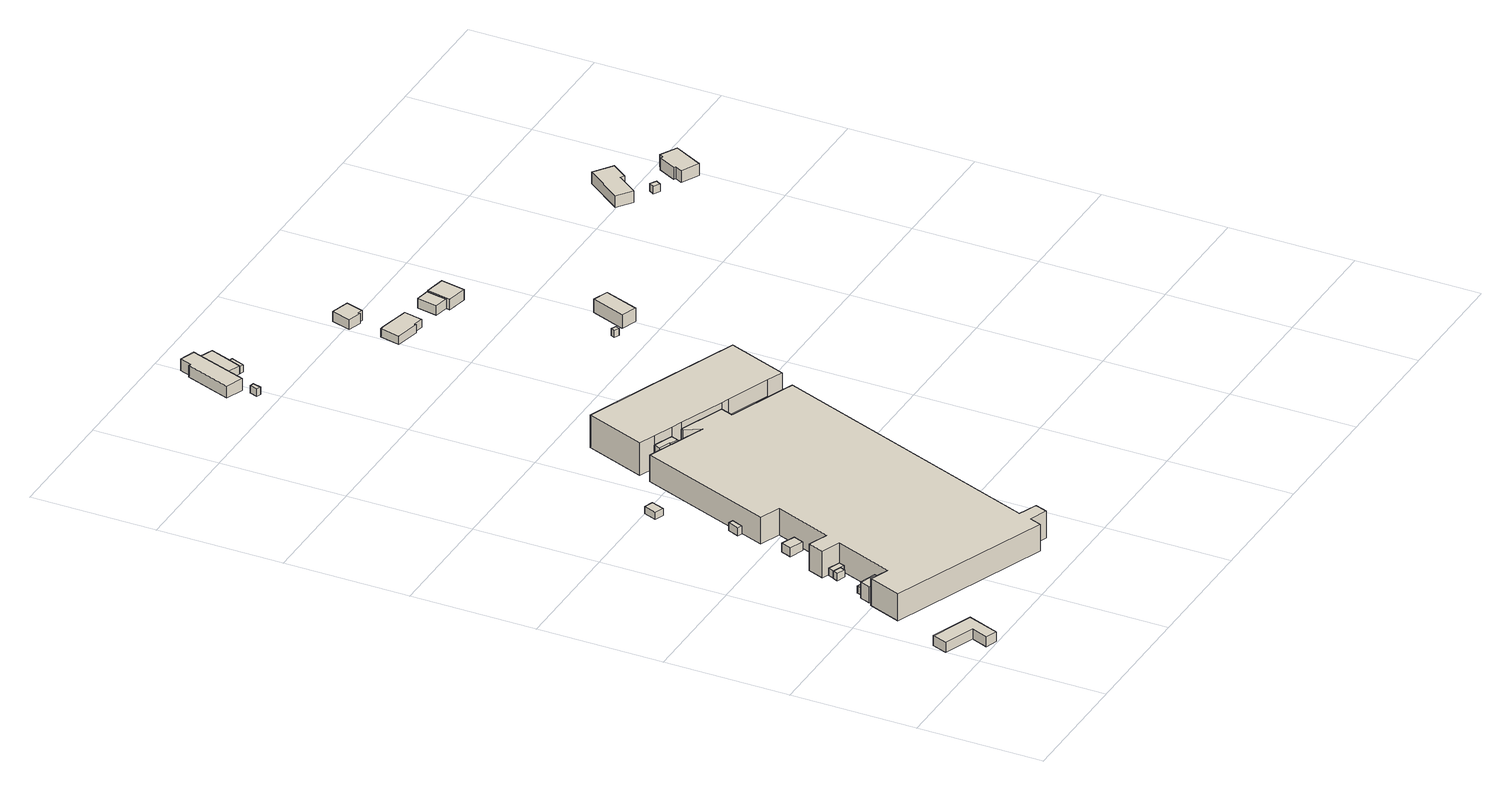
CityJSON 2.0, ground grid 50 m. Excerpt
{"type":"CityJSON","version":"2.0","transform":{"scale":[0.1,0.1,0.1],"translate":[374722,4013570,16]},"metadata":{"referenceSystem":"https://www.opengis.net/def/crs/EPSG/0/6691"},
"CityObjects":{
"building1":{"type":"Building","attributes":{"枝番":1,"利根川水系渡良瀬川洪水浸水想定区域（計画規模）.規模":"L1","利根川水系渡良瀬川洪水浸水想定区域（計画規模）.浸水ランク":"2","利根川水系渡良瀬川洪水浸水想定区域（計画規模）.浸水深":0.77,"利根川水系渡良瀬川洪水浸水想定区域（計画規模）.継続時間":7.1,"利根川水系渡良瀬川洪水浸水想定区域（想定最大規模）.規模":"L2","利根川水系渡良瀬川洪水浸水想定区域（想定最大規模）.浸水ランク":"2","利根川水系渡良瀬川洪水浸水想定区域（想定最大規模）.浸水深":1.91,"利根川水系渡良瀬川洪水浸水想定区域（想定最大規模）.継続時間":175.1,"利根川水系矢場川洪水浸水想定区域（想定最大規模）.規模":"L2","利根川水系多々良川洪水浸水想定区域（想定最大規模）.規模":"L2","利根川水系利根川洪水浸水想定区域（計画規模）.規模":"L1","利根川水系利根川洪水浸水想定区域（計画規模）.浸水ランク":"2","利根川水系利根川洪水浸水想定区域（計画規模）.浸水深":2.9,"利根川水系利根川洪水浸水想定区域（想定最大規模）.規模":"L2","利根川水系利根川洪水浸水想定区域（想定最大規模）.浸水ランク":"4","利根川水系利根川洪水浸水想定区域（想定最大規模）.浸水深":5.13,"measuredHeight":5.1,"BuildingDetails.prefecture":"10","BuildingDetails.city":"10207"},"geometry":[{"type":"Solid","lod":"1","boundaries":[[[[0,1,2,3,4,5]],[[4,6,7,5]],[[3,8,6,4]],[[2,9,8,3]],[[1,10,9,2]],[[0,11,10,1]],[[5,7,11,0]],[[6,8,9,10,11,7]]]]}]},
"building2":{"type":"Building","attributes":{"枝番":1,"利根川水系渡良瀬川洪水浸水想定区域（計画規模）.規模":"L1","利根川水系渡良瀬川洪水浸水想定区域（計画規模）.浸水ランク":"2","利根川水系渡良瀬川洪水浸水想定区域（計画規模）.浸水深":0.78,"利根川水系渡良瀬川洪水浸水想定区域（計画規模）.継続時間":7.7,"利根川水系渡良瀬川洪水浸水想定区域（想定最大規模）.規模":"L2","利根川水系渡良瀬川洪水浸水想定区域（想定最大規模）.浸水ランク":"2","利根川水系渡良瀬川洪水浸水想定区域（想定最大規模）.浸水深":1.52,"利根川水系渡良瀬川洪水浸水想定区域（想定最大規模）.継続時間":127.5,"利根川水系利根川洪水浸水想定区域（計画規模）.規模":"L1","利根川水系利根川洪水浸水想定区域（計画規模）.浸水ランク":"2","利根川水系利根川洪水浸水想定区域（計画規模）.浸水深":2.5,"利根川水系利根川洪水浸水想定区域（想定最大規模）.規模":"L2","利根川水系利根川洪水浸水想定区域（想定最大規模）.浸水ランク":"3","利根川水系利根川洪水浸水想定区域（想定最大規模）.浸水深":4.73,"measuredHeight":9.7,"BuildingDetails.prefecture":"10","BuildingDetails.city":"10207"},"geometry":[{"type":"Solid","lod":"1","boundaries":[[[[12,13,14,15]],[[14,16,17,15]],[[13,18,16,14]],[[12,19,18,13]],[[15,17,19,12]],[[16,18,19,17]]]]}]},
"building3":{"type":"Building","attributes":{"枝番":1,"利根川水系渡良瀬川洪水浸水想定区域（計画規模）.規模":"L1","利根川水系渡良瀬川洪水浸水想定区域（計画規模）.浸水ランク":"2","利根川水系渡良瀬川洪水浸水想定区域（計画規模）.浸水深":1.05,"利根川水系渡良瀬川洪水浸水想定区域（計画規模）.継続時間":7.7,"利根川水系渡良瀬川洪水浸水想定区域（想定最大規模）.規模":"L2","利根川水系渡良瀬川洪水浸水想定区域（想定最大規模）.浸水ランク":"2","利根川水系渡良瀬川洪水浸水想定区域（想定最大規模）.浸水深":1.62,"利根川水系渡良瀬川洪水浸水想定区域（想定最大規模）.継続時間":127.5,"利根川水系利根川洪水浸水想定区域（計画規模）.規模":"L1","利根川水系利根川洪水浸水想定区域（計画規模）.浸水ランク":"2","利根川水系利根川洪水浸水想定区域（計画規模）.浸水深":2.6,"利根川水系利根川洪水浸水想定区域（想定最大規模）.規模":"L2","利根川水系利根川洪水浸水想定区域（想定最大規模）.浸水ランク":"3","利根川水系利根川洪水浸水想定区域（想定最大規模）.浸水深":4.83,"measuredHeight":6.8,"BuildingDetails.prefecture":"10","BuildingDetails.city":"10207"},"geometry":[{"type":"Solid","lod":"1","boundaries":[[[[20,21,22,23]],[[22,24,25,23]],[[21,26,24,22]],[[20,27,26,21]],[[23,25,27,20]],[[24,26,27,25]]]]}]},
"building4":{"type":"Building","attributes":{"枝番":1,"利根川水系渡良瀬川洪水浸水想定区域（計画規模）.規模":"L1","利根川水系渡良瀬川洪水浸水想定区域（計画規模）.浸水ランク":"2","利根川水系渡良瀬川洪水浸水想定区域（計画規模）.浸水深":1.05,"利根川水系渡良瀬川洪水浸水想定区域（計画規模）.継続時間":7.7,"利根川水系渡良瀬川洪水浸水想定区域（想定最大規模）.規模":"L2","利根川水系渡良瀬川洪水浸水想定区域（想定最大規模）.浸水ランク":"2","利根川水系渡良瀬川洪水浸水想定区域（想定最大規模）.浸水深":1.52,"利根川水系渡良瀬川洪水浸水想定区域（想定最大規模）.継続時間":127.5,"利根川水系利根川洪水浸水想定区域（計画規模）.規模":"L1","利根川水系利根川洪水浸水想定区域（計画規模）.浸水ランク":"2","利根川水系利根川洪水浸水想定区域（計画規模）.浸水深":2.5,"利根川水系利根川洪水浸水想定区域（想定最大規模）.規模":"L2","利根川水系利根川洪水浸水想定区域（想定最大規模）.浸水ランク":"3","利根川水系利根川洪水浸水想定区域（想定最大規模）.浸水深":4.73,"BuildingDetails.prefecture":"10","BuildingDetails.city":"10207"},"geometry":[{"type":"Solid","lod":"1","boundaries":[[[[28,29,30,31]],[[30,32,33,31]],[[29,34,32,30]],[[28,35,34,29]],[[31,33,35,28]],[[32,34,35,33]]]]}]},
"building5":{"type":"Building","attributes":{"枝番":1,"利根川水系渡良瀬川洪水浸水想定区域（計画規模）.規模":"L1","利根川水系渡良瀬川洪水浸水想定区域（計画規模）.浸水ランク":"2","利根川水系渡良瀬川洪水浸水想定区域（計画規模）.浸水深":1.05,"利根川水系渡良瀬川洪水浸水想定区域（計画規模）.継続時間":7.7,"利根川水系渡良瀬川洪水浸水想定区域（想定最大規模）.規模":"L2","利根川水系渡良瀬川洪水浸水想定区域（想定最大規模）.浸水ランク":"2","利根川水系渡良瀬川洪水浸水想定区域（想定最大規模）.浸水深":1.52,"利根川水系渡良瀬川洪水浸水想定区域（想定最大規模）.継続時間":127.5,"利根川水系利根川洪水浸水想定区域（計画規模）.規模":"L1","利根川水系利根川洪水浸水想定区域（計画規模）.浸水ランク":"2","利根川水系利根川洪水浸水想定区域（計画規模）.浸水深":2.5,"利根川水系利根川洪水浸水想定区域（想定最大規模）.規模":"L2","利根川水系利根川洪水浸水想定区域（想定最大規模）.浸水ランク":"3","利根川水系利根川洪水浸水想定区域（想定最大規模）.浸水深":4.73,"measuredHeight":9.7,"BuildingDetails.prefecture":"10","BuildingDetails.city":"10207"},"geometry":[{"type":"Solid","lod":"1","boundaries":[[[[36,37,38,39]],[[38,40,41,39]],[[37,42,40,38]],[[36,43,42,37]],[[39,41,43,36]],[[40,42,43,41]]]]}]},
"building6":{"type":"Building","attributes":{"枝番":1,"利根川水系渡良瀬川洪水浸水想定区域（計画規模）.規模":"L1","利根川水系渡良瀬川洪水浸水想定区域（計画規模）.浸水ランク":"2","利根川水系渡良瀬川洪水浸水想定区域（計画規模）.浸水深":1.6,"利根川水系渡良瀬川洪水浸水想定区域（計画規模）.継続時間":10.6,"利根川水系渡良瀬川洪水浸水想定区域（想定最大規模）.規模":"L2","利根川水系渡良瀬川洪水浸水想定区域（想定最大規模）.浸水ランク":"2","利根川水系渡良瀬川洪水浸水想定区域（想定最大規模）.浸水深":1.65,"利根川水系渡良瀬川洪水浸水想定区域（想定最大規模）.継続時間":134.7,"利根川水系利根川洪水浸水想定区域（計画規模）.規模":"L1","利根川水系利根川洪水浸水想定区域（計画規模）.浸水ランク":"2","利根川水系利根川洪水浸水想定区域（計画規模）.浸水深":2.6,"利根川水系利根川洪水浸水想定区域（想定最大規模）.規模":"L2","利根川水系利根川洪水浸水想定区域（想定最大規模）.浸水ランク":"3","利根川水系利根川洪水浸水想定区域（想定最大規模）.浸水深":4.83,"measuredHeight":5.4,"BuildingDetails.prefecture":"10","BuildingDetails.city":"10207"},"geometry":[{"type":"Solid","lod":"1","boundaries":[[[[44,45,46,47]],[[46,48,49,47]],[[45,50,48,46]],[[44,51,50,45]],[[47,49,51,44]],[[48,50,51,49]]]]}]},
"building7":{"type":"Building","attributes":{"枝番":1,"利根川水系渡良瀬川洪水浸水想定区域（計画規模）.規模":"L1","利根川水系渡良瀬川洪水浸水想定区域（計画規模）.浸水ランク":"2","利根川水系渡良瀬川洪水浸水想定区域（計画規模）.浸水深":1.8,"利根川水系渡良瀬川洪水浸水想定区域（計画規模）.継続時間":11.8,"利根川水系渡良瀬川洪水浸水想定区域（想定最大規模）.規模":"L2","利根川水系渡良瀬川洪水浸水想定区域（想定最大規模）.浸水ランク":"2","利根川水系渡良瀬川洪水浸水想定区域（想定最大規模）.浸水深":1.8,"利根川水系渡良瀬川洪水浸水想定区域（想定最大規模）.継続時間":143.7,"利根川水系利根川洪水浸水想定区域（計画規模）.規模":"L1","利根川水系利根川洪水浸水想定区域（計画規模）.浸水ランク":"2","利根川水系利根川洪水浸水想定区域（計画規模）.浸水深":2.7,"利根川水系利根川洪水浸水想定区域（想定最大規模）.規模":"L2","利根川水系利根川洪水浸水想定区域（想定最大規模）.浸水ランク":"3","利根川水系利根川洪水浸水想定区域（想定最大規模）.浸水深":4.93,"measuredHeight":10.8,"BuildingDetails.prefecture":"10","BuildingDetails.city":"10207"},"geometry":[{"type":"Solid","lod":"1","boundaries":[[[[52,53,54,55]],[[54,56,57,55]],[[53,58,56,54]],[[52,59,58,53]],[[55,57,59,52]],[[56,58,59,57]]]]}]},
"building8":{"type":"Building","attributes":{"枝番":1,"利根川水系渡良瀬川洪水浸水想定区域（計画規模）.規模":"L1","利根川水系渡良瀬川洪水浸水想定区域（計画規模）.浸水ランク":"2","利根川水系渡良瀬川洪水浸水想定区域（計画規模）.浸水深":2.02,"利根川水系渡良瀬川洪水浸水想定区域（計画規模）.継続時間":12.6,"利根川水系渡良瀬川洪水浸水想定区域（想定最大規模）.規模":"L2","利根川水系渡良瀬川洪水浸水想定区域（想定最大規模）.浸水ランク":"2","利根川水系渡良瀬川洪水浸水想定区域（想定最大規模）.浸水深":2.02,"利根川水系渡良瀬川洪水浸水想定区域（想定最大規模）.継続時間":143.2,"利根川水系利根川洪水浸水想定区域（計画規模）.規模":"L1","利根川水系利根川洪水浸水想定区域（計画規模）.浸水ランク":"2","利根川水系利根川洪水浸水想定区域（計画規模）.浸水深":2.7,"利根川水系利根川洪水浸水想定区域（想定最大規模）.規模":"L2","利根川水系利根川洪水浸水想定区域（想定最大規模）.浸水ランク":"3","利根川水系利根川洪水浸水想定区域（想定最大規模）.浸水深":4.93,"usage":"441","BuildingDetails.prefecture":"10","BuildingDetails.city":"10207","BuildingDetails.surveyYear":2016},"geometry":[{"type":"Solid","lod":"1","boundaries":[[[[60,61,62,63]],[[62,64,65,63]],[[61,66,64,62]],[[60,67,66,61]],[[63,65,67,60]],[[64,66,67,65]]]]}]},
"building9":{"type":"Building","attributes":{"枝番":1,"利根川水系渡良瀬川洪水浸水想定区域（計画規模）.規模":"L1","利根川水系渡良瀬川洪水浸水想定区域（計画規模）.浸水ランク":"2","利根川水系渡良瀬川洪水浸水想定区域（計画規模）.浸水深":2.12,"利根川水系渡良瀬川洪水浸水想定区域（計画規模）.継続時間":12,"利根川水系渡良瀬川洪水浸水想定区域（想定最大規模）.規模":"L2","利根川水系渡良瀬川洪水浸水想定区域（想定最大規模）.浸水ランク":"2","利根川水系渡良瀬川洪水浸水想定区域（想定最大規模）.浸水深":2.1,"利根川水系渡良瀬川洪水浸水想定区域（想定最大規模）.継続時間":144,"利根川水系利根川洪水浸水想定区域（計画規模）.規模":"L1","利根川水系利根川洪水浸水想定区域（計画規模）.浸水ランク":"2","利根川水系利根川洪水浸水想定区域（計画規模）.浸水深":2.9,"利根川水系利根川洪水浸水想定区域（想定最大規模）.規模":"L2","利根川水系利根川洪水浸水想定区域（想定最大規模）.浸水ランク":"4","利根川水系利根川洪水浸水想定区域（想定最大規模）.浸水深":5.13,"usage":"441","measuredHeight":13,"BuildingDetails.prefecture":"10","BuildingDetails.city":"10207","BuildingDetails.surveyYear":2016},"geometry":[{"type":"Solid","lod":"1","boundaries":[[[[68,69,70,71,72,73,74,75,76,77,78,79,80,81,82,83,84,85,86,87,88,89,90,91,92]],[[91,93,94,92]],[[90,95,93,91]],[[89,96,95,90]],[[88,97,96,89]],[[87,98,97,88]],[[86,99,98,87]],[[85,100,99,86]],[[84,101,100,85]],[[83,102,101,84]],[[82,103,102,83]],[[81,104,103,82]],[[80,105,104,81]],[[79,106,105,80]],[[78,107,106,79]],[[77,108,107,78]],[[76,109,108,77]],[[75,110,109,76]],[[74,111,110,75]],[[73,112,111,74]],[[72,113,112,73]],[[71,114,113,72]],[[70,115,114,71]],[[69,116,115,70]],[[68,117,116,69]],[[92,94,117,68]],[[93,95,96,97,98,99,100,101,102,103,104,105,106,107,108,109,110,111,112,113,114,115,116,117,94]]]]}]},
"building10":{"type":"Building","attributes":{"枝番":1,"利根川水系渡良瀬川洪水浸水想定区域（計画規模）.規模":"L1","利根川水系渡良瀬川洪水浸水想定区域（計画規模）.浸水ランク":"2","利根川水系渡良瀬川洪水浸水想定区域（計画規模）.浸水深":2.16,"利根川水系渡良瀬川洪水浸水想定区域（計画規模）.継続時間":12.9,"利根川水系渡良瀬川洪水浸水想定区域（想定最大規模）.規模":"L2","利根川水系渡良瀬川洪水浸水想定区域（想定最大規模）.浸水ランク":"2","利根川水系渡良瀬川洪水浸水想定区域（想定最大規模）.浸水深":2.15,"利根川水系渡良瀬川洪水浸水想定区域（想定最大規模）.継続時間":144.1,"利根川水系利根川洪水浸水想定区域（計画規模）.規模":"L1","利根川水系利根川洪水浸水想定区域（計画規模）.浸水ランク":"2","利根川水系利根川洪水浸水想定区域（計画規模）.浸水深":2.7,"利根川水系利根川洪水浸水想定区域（想定最大規模）.規模":"L2","利根川水系利根川洪水浸水想定区域（想定最大規模）.浸水ランク":"3","利根川水系利根川洪水浸水想定区域（想定最大規模）.浸水深":4.93,"measuredHeight":16,"BuildingDetails.prefecture":"10","BuildingDetails.city":"10207"},"geometry":[{"type":"Solid","lod":"1","boundaries":[[[[118,119,120,121,122,123]],[[122,124,125,123]],[[121,126,124,122]],[[120,127,126,121]],[[119,128,127,120]],[[118,129,128,119]],[[123,125,129,118]],[[124,126,127,128,129,125]]]]}]},
"building11":{"type":"Building","attributes":{"枝番":1,"利根川水系渡良瀬川洪水浸水想定区域（計画規模）.規模":"L1","利根川水系渡良瀬川洪水浸水想定区域（計画規模）.浸水ランク":"2","利根川水系渡良瀬川洪水浸水想定区域（計画規模）.浸水深":2.22,"利根川水系渡良瀬川洪水浸水想定区域（計画規模）.継続時間":13.5,"利根川水系渡良瀬川洪水浸水想定区域（想定最大規模）.規模":"L2","利根川水系渡良瀬川洪水浸水想定区域（想定最大規模）.浸水ランク":"2","利根川水系渡良瀬川洪水浸水想定区域（想定最大規模）.浸水深":2.21,"利根川水系渡良瀬川洪水浸水想定区域（想定最大規模）.継続時間":149.3,"利根川水系利根川洪水浸水想定区域（計画規模）.規模":"L1","利根川水系利根川洪水浸水想定区域（計画規模）.浸水ランク":"2","利根川水系利根川洪水浸水想定区域（計画規模）.浸水深":2.6,"利根川水系利根川洪水浸水想定区域（想定最大規模）.規模":"L2","利根川水系利根川洪水浸水想定区域（想定最大規模）.浸水ランク":"3","利根川水系利根川洪水浸水想定区域（想定最大規模）.浸水深":4.83,"measuredHeight":22.2,"BuildingDetails.prefecture":"10","BuildingDetails.city":"10207"},"geometry":[{"type":"Solid","lod":"1","boundaries":[[[[130,131,132,133]],[[132,134,135,133]],[[131,136,134,132]],[[130,137,136,131]],[[133,135,137,130]],[[134,136,137,135]]]]}]},
"building12":{"type":"Building","attributes":{"枝番":1,"利根川水系渡良瀬川洪水浸水想定区域（計画規模）.規模":"L1","利根川水系渡良瀬川洪水浸水想定区域（計画規模）.浸水ランク":"2","利根川水系渡良瀬川洪水浸水想定区域（計画規模）.浸水深":1.64,"利根川水系渡良瀬川洪水浸水想定区域（計画規模）.継続時間":8.7,"利根川水系渡良瀬川洪水浸水想定区域（想定最大規模）.規模":"L2","利根川水系渡良瀬川洪水浸水想定区域（想定最大規模）.浸水ランク":"2","利根川水系渡良瀬川洪水浸水想定区域（想定最大規模）.浸水深":1.63,"利根川水系渡良瀬川洪水浸水想定区域（想定最大規模）.継続時間":36.1,"利根川水系利根川洪水浸水想定区域（計画規模）.規模":"L1","利根川水系利根川洪水浸水想定区域（計画規模）.浸水ランク":"2","利根川水系利根川洪水浸水想定区域（計画規模）.浸水深":2.2,"利根川水系利根川洪水浸水想定区域（想定最大規模）.規模":"L2","利根川水系利根川洪水浸水想定区域（想定最大規模）.浸水ランク":"3","利根川水系利根川洪水浸水想定区域（想定最大規模）.浸水深":4.43,"BuildingDetails.prefecture":"10","BuildingDetails.city":"10207"},"geometry":[{"type":"Solid","lod":"1","boundaries":[[[[138,139,140,141]],[[140,142,143,141]],[[139,144,142,140]],[[138,145,144,139]],[[141,143,145,138]],[[142,144,145,143]]]]}]},
"building13":{"type":"Building","attributes":{"枝番":1,"利根川水系渡良瀬川洪水浸水想定区域（計画規模）.規模":"L1","利根川水系渡良瀬川洪水浸水想定区域（計画規模）.浸水ランク":"2","利根川水系渡良瀬川洪水浸水想定区域（計画規模）.浸水深":2.29,"利根川水系渡良瀬川洪水浸水想定区域（計画規模）.継続時間":7.6,"利根川水系渡良瀬川洪水浸水想定区域（想定最大規模）.規模":"L2","利根川水系渡良瀬川洪水浸水想定区域（想定最大規模）.浸水ランク":"2","利根川水系渡良瀬川洪水浸水想定区域（想定最大規模）.浸水深":2.29,"利根川水系渡良瀬川洪水浸水想定区域（想定最大規模）.継続時間":136.2,"利根川水系利根川洪水浸水想定区域（計画規模）.規模":"L1","利根川水系利根川洪水浸水想定区域（計画規模）.浸水ランク":"2","利根川水系利根川洪水浸水想定区域（計画規模）.浸水深":2.8,"利根川水系利根川洪水浸水想定区域（想定最大規模）.規模":"L2","利根川水系利根川洪水浸水想定区域（想定最大規模）.浸水ランク":"4","利根川水系利根川洪水浸水想定区域（想定最大規模）.浸水深":5.03,"usage":"441","measuredHeight":21.5,"BuildingDetails.prefecture":"10","BuildingDetails.city":"10207","BuildingDetails.surveyYear":2016},"geometry":[{"type":"Solid","lod":"1","boundaries":[[[[146,147,148,149,150,151,152,153,154,155,156,157,158]],[[157,159,160,158]],[[156,161,159,157]],[[155,162,161,156]],[[154,163,162,155]],[[153,164,163,154]],[[152,165,164,153]],[[151,166,165,152]],[[150,167,166,151]],[[149,168,167,150]],[[148,169,168,149]],[[147,170,169,148]],[[146,171,170,147]],[[158,160,171,146]],[[159,161,162,163,164,165,166,167,168,169,170,171,160]]]]}]},
"building14":{"type":"Building","attributes":{"枝番":1,"利根川水系渡良瀬川洪水浸水想定区域（計画規模）.規模":"L1","利根川水系渡良瀬川洪水浸水想定区域（計画規模）.浸水ランク":"2","利根川水系渡良瀬川洪水浸水想定区域（計画規模）.浸水深":1.84,"利根川水系渡良瀬川洪水浸水想定区域（計画規模）.継続時間":6,"利根川水系渡良瀬川洪水浸水想定区域（想定最大規模）.規模":"L2","利根川水系渡良瀬川洪水浸水想定区域（想定最大規模）.浸水ランク":"2","利根川水系渡良瀬川洪水浸水想定区域（想定最大規模）.浸水深":1.83,"利根川水系渡良瀬川洪水浸水想定区域（想定最大規模）.継続時間":14,"利根川水系利根川洪水浸水想定区域（計画規模）.規模":"L1","利根川水系利根川洪水浸水想定区域（計画規模）.浸水ランク":"2","利根川水系利根川洪水浸水想定区域（計画規模）.浸水深":2.3,"利根川水系利根川洪水浸水想定区域（想定最大規模）.規模":"L2","利根川水系利根川洪水浸水想定区域（想定最大規模）.浸水ランク":"3","利根川水系利根川洪水浸水想定区域（想定最大規模）.浸水深":4.53,"measuredHeight":5.4,"BuildingDetails.prefecture":"10","BuildingDetails.city":"10207"},"geometry":[{"type":"Solid","lod":"1","boundaries":[[[[172,173,174,175,176,177]],[[176,178,179,177]],[[175,180,178,176]],[[174,181,180,175]],[[173,182,181,174]],[[172,183,182,173]],[[177,179,183,172]],[[178,180,181,182,183,179]]]]}]},
"building15":{"type":"Building","attributes":{"枝番":1,"利根川水系渡良瀬川洪水浸水想定区域（計画規模）.規模":"L1","利根川水系渡良瀬川洪水浸水想定区域（計画規模）.浸水ランク":"2","利根川水系渡良瀬川洪水浸水想定区域（計画規模）.浸水深":1.07,"利根川水系渡良瀬川洪水浸水想定区域（計画規模）.継続時間":7.6,"利根川水系渡良瀬川洪水浸水想定区域（想定最大規模）.規模":"L2","利根川水系渡良瀬川洪水浸水想定区域（想定最大規模）.浸水ランク":"2","利根川水系渡良瀬川洪水浸水想定区域（想定最大規模）.浸水深":1.77,"利根川水系渡良瀬川洪水浸水想定区域（想定最大規模）.継続時間":136.2,"利根川水系利根川洪水浸水想定区域（計画規模）.規模":"L1","利根川水系利根川洪水浸水想定区域（計画規模）.浸水ランク":"2","利根川水系利根川洪水浸水想定区域（計画規模）.浸水深":2.7,"利根川水系利根川洪水浸水想定区域（想定最大規模）.規模":"L2","利根川水系利根川洪水浸水想定区域（想定最大規模）.浸水ランク":"3","利根川水系利根川洪水浸水想定区域（想定最大規模）.浸水深":4.93,"measuredHeight":10.5,"BuildingDetails.prefecture":"10","BuildingDetails.city":"10207"},"geometry":[{"type":"Solid","lod":"1","boundaries":[[[[184,147,146,185]],[[146,186,187,185]],[[147,188,186,146]],[[184,189,188,147]],[[185,187,189,184]],[[186,188,189,187]]]]}]},
"building16":{"type":"Building","attributes":{"枝番":1,"利根川水系渡良瀬川洪水浸水想定区域（計画規模）.規模":"L1","利根川水系渡良瀬川洪水浸水想定区域（計画規模）.浸水ランク":"2","利根川水系渡良瀬川洪水浸水想定区域（計画規模）.浸水深":1.43,"利根川水系渡良瀬川洪水浸水想定区域（計画規模）.継続時間":6,"利根川水系渡良瀬川洪水浸水想定区域（想定最大規模）.規模":"L2","利根川水系渡良瀬川洪水浸水想定区域（想定最大規模）.浸水ランク":"2","利根川水系渡良瀬川洪水浸水想定区域（想定最大規模）.浸水深":1.43,"利根川水系渡良瀬川洪水浸水想定区域（想定最大規模）.継続時間":14,"利根川水系利根川洪水浸水想定区域（計画規模）.規模":"L1","利根川水系利根川洪水浸水想定区域（計画規模）.浸水ランク":"2","利根川水系利根川洪水浸水想定区域（計画規模）.浸水深":2,"利根川水系利根川洪水浸水想定区域（想定最大規模）.規模":"L2","利根川水系利根川洪水浸水想定区域（想定最大規模）.浸水ランク":"3","利根川水系利根川洪水浸水想定区域（想定最大規模）.浸水深":4.23,"measuredHeight":4.3,"BuildingDetails.prefecture":"10","BuildingDetails.city":"10207"},"geometry":[{"type":"Solid","lod":"1","boundaries":[[[[190,191,192,193,194]],[[193,195,196,194]],[[192,197,195,193]],[[191,198,197,192]],[[190,199,198,191]],[[194,196,199,190]],[[195,197,198,199,196]]]]}]},
"building17":{"type":"Building","attributes":{"枝番":1,"利根川水系渡良瀬川洪水浸水想定区域（計画規模）.規模":"L1","利根川水系渡良瀬川洪水浸水想定区域（計画規模）.浸水ランク":"2","利根川水系渡良瀬川洪水浸水想定区域（計画規模）.浸水深":1.24,"利根川水系渡良瀬川洪水浸水想定区域（計画規模）.継続時間":7.9,"利根川水系渡良瀬川洪水浸水想定区域（想定最大規模）.規模":"L2","利根川水系渡良瀬川洪水浸水想定区域（想定最大規模）.浸水ランク":"2","利根川水系渡良瀬川洪水浸水想定区域（想定最大規模）.浸水深":1.23,"利根川水系渡良瀬川洪水浸水想定区域（想定最大規模）.継続時間":29.4,"利根川水系利根川洪水浸水想定区域（計画規模）.規模":"L1","利根川水系利根川洪水浸水想定区域（計画規模）.浸水ランク":"2","利根川水系利根川洪水浸水想定区域（計画規模）.浸水深":1.9,"利根川水系利根川洪水浸水想定区域（想定最大規模）.規模":"L2","利根川水系利根川洪水浸水想定区域（想定最大規模）.浸水ランク":"3","利根川水系利根川洪水浸水想定区域（想定最大規模）.浸水深":4.13,"BuildingDetails.prefecture":"10","BuildingDetails.city":"10207"},"geometry":[{"type":"Solid","lod":"1","boundaries":[[[[200,201,202,203]],[[202,204,205,203]],[[201,206,204,202]],[[200,207,206,201]],[[203,205,207,200]],[[204,206,207,205]]]]}]},
"building18":{"type":"Building","attributes":{"枝番":1,"利根川水系渡良瀬川洪水浸水想定区域（計画規模）.規模":"L1","利根川水系渡良瀬川洪水浸水想定区域（計画規模）.浸水ランク":"2","利根川水系渡良瀬川洪水浸水想定区域（計画規模）.浸水深":1.66,"利根川水系渡良瀬川洪水浸水想定区域（計画規模）.継続時間":9.2,"利根川水系渡良瀬川洪水浸水想定区域（想定最大規模）.規模":"L2","利根川水系渡良瀬川洪水浸水想定区域（想定最大規模）.浸水ランク":"2","利根川水系渡良瀬川洪水浸水想定区域（想定最大規模）.浸水深":1.86,"利根川水系渡良瀬川洪水浸水想定区域（想定最大規模）.継続時間":107.5,"利根川水系利根川洪水浸水想定区域（計画規模）.規模":"L1","利根川水系利根川洪水浸水想定区域（計画規模）.浸水ランク":"2","利根川水系利根川洪水浸水想定区域（計画規模）.浸水深":2.8,"利根川水系利根川洪水浸水想定区域（想定最大規模）.規模":"L2","利根川水系利根川洪水浸水想定区域（想定最大規模）.浸水ランク":"4","利根川水系利根川洪水浸水想定区域（想定最大規模）.浸水深":5.03,"measuredHeight":14.3,"BuildingDetails.prefecture":"10","BuildingDetails.city":"10207"},"geometry":[{"type":"Solid","lod":"1","boundaries":[[[[156,208,209,210,211,157]],[[211,212,213,157]],[[210,214,212,211]],[[209,215,214,210]],[[208,216,215,209]],[[156,217,216,208]],[[157,213,217,156]],[[212,214,215,216,217,213]]]]}]},
"building19":{"type":"Building","attributes":{"枝番":1,"利根川水系渡良瀬川洪水浸水想定区域（計画規模）.規模":"L1","利根川水系渡良瀬川洪水浸水想定区域（計画規模）.浸水ランク":"2","利根川水系渡良瀬川洪水浸水想定区域（計画規模）.浸水深":1.18,"利根川水系渡良瀬川洪水浸水想定区域（計画規模）.継続時間":7,"利根川水系渡良瀬川洪水浸水想定区域（想定最大規模）.規模":"L2","利根川水系渡良瀬川洪水浸水想定区域（想定最大規模）.浸水ランク":"2","利根川水系渡良瀬川洪水浸水想定区域（想定最大規模）.浸水深":1.17,"利根川水系渡良瀬川洪水浸水想定区域（想定最大規模）.継続時間":21.6,"利根川水系利根川洪水浸水想定区域（計画規模）.規模":"L1","利根川水系利根川洪水浸水想定区域（計画規模）.浸水ランク":"2","利根川水系利根川洪水浸水想定区域（計画規模）.浸水深":1.7,"利根川水系利根川洪水浸水想定区域（想定最大規模）.規模":"L2","利根川水系利根川洪水浸水想定区域（想定最大規模）.浸水ランク":"3","利根川水系利根川洪水浸水想定区域（想定最大規模）.浸水深":3.93,"measuredHeight":3.5,"BuildingDetails.prefecture":"10","BuildingDetails.city":"10207"},"geometry":[{"type":"Solid","lod":"1","boundaries":[[[[218,219,220,221,222,223,224,225]],[[224,226,227,225]],[[223,228,226,224]],[[222,229,228,223]],[[221,230,229,222]],[[220,231,230,221]],[[219,232,231,220]],[[218,233,232,219]],[[225,227,233,218]],[[226,228,229,230,231,232,233,227]]]]}]},
"building20":{"type":"Building","attributes":{"枝番":1,"利根川水系渡良瀬川洪水浸水想定区域（計画規模）.規模":"L1","利根川水系渡良瀬川洪水浸水想定区域（計画規模）.浸水ランク":"2","利根川水系渡良瀬川洪水浸水想定区域（計画規模）.浸水深":0.91,"利根川水系渡良瀬川洪水浸水想定区域（計画規模）.継続時間":7,"利根川水系渡良瀬川洪水浸水想定区域（想定最大規模）.規模":"L2","利根川水系渡良瀬川洪水浸水想定区域（想定最大規模）.浸水ランク":"2","利根川水系渡良瀬川洪水浸水想定区域（想定最大規模）.浸水深":0.9,"利根川水系渡良瀬川洪水浸水想定区域（想定最大規模）.継続時間":21.6,"利根川水系利根川洪水浸水想定区域（計画規模）.規模":"L1","利根川水系利根川洪水浸水想定区域（計画規模）.浸水ランク":"2","利根川水系利根川洪水浸水想定区域（計画規模）.浸水深":1.3,"利根川水系利根川洪水浸水想定区域（想定最大規模）.規模":"L2","利根川水系利根川洪水浸水想定区域（想定最大規模）.浸水ランク":"3","利根川水系利根川洪水浸水想定区域（想定最大規模）.浸水深":3.53,"measuredHeight":5.1,"BuildingDetails.prefecture":"10","BuildingDetails.city":"10207"},"geometry":[{"type":"Solid","lod":"1","boundaries":[[[[234,235,236,237,238,239]],[[238,240,241,239]],[[237,242,240,238]],[[236,243,242,237]],[[235,244,243,236]],[[234,245,244,235]],[[239,241,245,234]],[[240,242,243,244,245,241]]]]}]},
"building21":{"type":"Building","attributes":{"枝番":1,"利根川水系渡良瀬川洪水浸水想定区域（計画規模）.規模":"L1","利根川水系渡良瀬川洪水浸水想定区域（計画規模）.浸水ランク":"2","利根川水系渡良瀬川洪水浸水想定区域（計画規模）.浸水深":1.55,"利根川水系渡良瀬川洪水浸水想定区域（計画規模）.継続時間":7.9,"利根川水系渡良瀬川洪水浸水想定区域（想定最大規模）.規模":"L2","利根川水系渡良瀬川洪水浸水想定区域（想定最大規模）.浸水ランク":"2","利根川水系渡良瀬川洪水浸水想定区域（想定最大規模）.浸水深":1.55,"利根川水系渡良瀬川洪水浸水想定区域（想定最大規模）.継続時間":98.6,"利根川水系利根川洪水浸水想定区域（計画規模）.規模":"L1","利根川水系利根川洪水浸水想定区域（計画規模）.浸水ランク":"2","利根川水系利根川洪水浸水想定区域（計画規模）.浸水深":2.3,"利根川水系利根川洪水浸水想定区域（想定最大規模）.規模":"L2","利根川水系利根川洪水浸水想定区域（想定最大規模）.浸水ランク":"3","利根川水系利根川洪水浸水想定区域（想定最大規模）.浸水深":4.53,"BuildingDetails.prefecture":"10","BuildingDetails.city":"10207"},"geometry":[{"type":"Solid","lod":"1","boundaries":[[[[246,247,248,249]],[[248,250,251,249]],[[247,252,250,248]],[[246,253,252,247]],[[249,251,253,246]],[[250,252,253,251]]]]}]},
"building22":{"type":"Building","attributes":{"枝番":1,"利根川水系渡良瀬川洪水浸水想定区域（計画規模）.規模":"L1","利根川水系渡良瀬川洪水浸水想定区域（計画規模）.浸水ランク":"2","利根川水系渡良瀬川洪水浸水想定区域（計画規模）.浸水深":1.17,"利根川水系渡良瀬川洪水浸水想定区域（計画規模）.継続時間":8.9,"利根川水系渡良瀬川洪水浸水想定区域（想定最大規模）.規模":"L2","利根川水系渡良瀬川洪水浸水想定区域（想定最大規模）.浸水ランク":"2","利根川水系渡良瀬川洪水浸水想定区域（想定最大規模）.浸水深":1.16,"利根川水系渡良瀬川洪水浸水想定区域（想定最大規模）.継続時間":39.2,"利根川水系利根川洪水浸水想定区域（計画規模）.規模":"L1","利根川水系利根川洪水浸水想定区域（計画規模）.浸水ランク":"2","利根川水系利根川洪水浸水想定区域（計画規模）.浸水深":1.8,"利根川水系利根川洪水浸水想定区域（想定最大規模）.規模":"L2","利根川水系利根川洪水浸水想定区域（想定最大規模）.浸水ランク":"3","利根川水系利根川洪水浸水想定区域（想定最大規模）.浸水深":4.03,"measuredHeight":4.5,"BuildingDetails.prefecture":"10","BuildingDetails.city":"10207"},"geometry":[{"type":"Solid","lod":"1","boundaries":[[[[254,255,256,257]],[[256,258,259,257]],[[255,260,258,256]],[[254,261,260,255]],[[257,259,261,254]],[[258,260,261,259]]]]}]},
"building23":{"type":"Building","attributes":{"枝番":1,"利根川水系渡良瀬川洪水浸水想定区域（計画規模）.規模":"L1","利根川水系渡良瀬川洪水浸水想定区域（計画規模）.浸水ランク":"2","利根川水系渡良瀬川洪水浸水想定区域（計画規模）.浸水深":1.34,"利根川水系渡良瀬川洪水浸水想定区域（計画規模）.継続時間":7.9,"利根川水系渡良瀬川洪水浸水想定区域（想定最大規模）.規模":"L2","利根川水系渡良瀬川洪水浸水想定区域（想定最大規模）.浸水ランク":"2","利根川水系渡良瀬川洪水浸水想定区域（想定最大規模）.浸水深":1.49,"利根川水系渡良瀬川洪水浸水想定区域（想定最大規模）.継続時間":98.6,"利根川水系利根川洪水浸水想定区域（計画規模）.規模":"L1","利根川水系利根川洪水浸水想定区域（計画規模）.浸水ランク":"2","利根川水系利根川洪水浸水想定区域（計画規模）.浸水深":2.4,"利根川水系利根川洪水浸水想定区域（想定最大規模）.規模":"L2","利根川水系利根川洪水浸水想定区域（想定最大規模）.浸水ランク":"3","利根川水系利根川洪水浸水想定区域（想定最大規模）.浸水深":4.63,"usage":"441","measuredHeight":9.1,"BuildingDetails.prefecture":"10","BuildingDetails.city":"10207","BuildingDetails.surveyYear":2016},"geometry":[{"type":"Solid","lod":"1","boundaries":[[[[262,263,264,265]],[[264,266,267,265]],[[263,268,266,264]],[[262,269,268,263]],[[265,267,269,262]],[[266,268,269,267]]]]}]},
"building24":{"type":"Building","attributes":{"枝番":1,"利根川水系渡良瀬川洪水浸水想定区域（計画規模）.規模":"L1","利根川水系渡良瀬川洪水浸水想定区域（計画規模）.浸水ランク":"2","利根川水系渡良瀬川洪水浸水想定区域（計画規模）.浸水深":1.02,"利根川水系渡良瀬川洪水浸水想定区域（計画規模）.継続時間":7.7,"利根川水系渡良瀬川洪水浸水想定区域（想定最大規模）.規模":"L2","利根川水系渡良瀬川洪水浸水想定区域（想定最大規模）.浸水ランク":"2","利根川水系渡良瀬川洪水浸水想定区域（想定最大規模）.浸水深":1.02,"利根川水系渡良瀬川洪水浸水想定区域（想定最大規模）.継続時間":27.8,"利根川水系利根川洪水浸水想定区域（計画規模）.規模":"L1","利根川水系利根川洪水浸水想定区域（計画規模）.浸水ランク":"2","利根川水系利根川洪水浸水想定区域（計画規模）.浸水深":1.7,"利根川水系利根川洪水浸水想定区域（想定最大規模）.規模":"L2","利根川水系利根川洪水浸水想定区域（想定最大規模）.浸水ランク":"3","利根川水系利根川洪水浸水想定区域（想定最大規模）.浸水深":3.93,"measuredHeight":4.9,"BuildingDetails.prefecture":"10","BuildingDetails.city":"10207"},"geometry":[{"type":"Solid","lod":"1","boundaries":[[[[270,271,272,273]],[[272,274,275,273]],[[271,276,274,272]],[[270,277,276,271]],[[273,275,277,270]],[[274,276,277,275]]]]}]},
"building25":{"type":"Building","attributes":{"枝番":1,"利根川水系渡良瀬川洪水浸水想定区域（計画規模）.規模":"L1","利根川水系渡良瀬川洪水浸水想定区域（計画規模）.浸水ランク":"2","利根川水系渡良瀬川洪水浸水想定区域（計画規模）.浸水深":0.56,"利根川水系渡良瀬川洪水浸水想定区域（想定最大規模）.規模":"L2","利根川水系渡良瀬川洪水浸水想定区域（想定最大規模）.浸水ランク":"2","利根川水系渡良瀬川洪水浸水想定区域（想定最大規模）.浸水深":0.72,"利根川水系渡良瀬川洪水浸水想定区域（想定最大規模）.継続時間":5.7,"利根川水系利根川洪水浸水想定区域（計画規模）.規模":"L1","利根川水系利根川洪水浸水想定区域（計画規模）.浸水ランク":"2","利根川水系利根川洪水浸水想定区域（計画規模）.浸水深":1.9,"利根川水系利根川洪水浸水想定区域（想定最大規模）.規模":"L2","利根川水系利根川洪水浸水想定区域（想定最大規模）.浸水ランク":"3","利根川水系利根川洪水浸水想定区域（想定最大規模）.浸水深":4.13,"measuredHeight":11.6,"BuildingDetails.prefecture":"10","BuildingDetails.city":"10207"},"geometry":[{"type":"Solid","lod":"1","boundaries":[[[[278,279,280,281,282,283]],[[282,284,285,283]],[[281,286,284,282]],[[280,287,286,281]],[[279,288,287,280]],[[278,289,288,279]],[[283,285,289,278]],[[284,286,287,288,289,285]]]]}]},
"building26":{"type":"Building","attributes":{"枝番":1,"利根川水系渡良瀬川洪水浸水想定区域（計画規模）.規模":"L1","利根川水系渡良瀬川洪水浸水想定区域（計画規模）.浸水ランク":"1","利根川水系渡良瀬川洪水浸水想定区域（計画規模）.浸水深":0.35,"利根川水系渡良瀬川洪水浸水想定区域（計画規模）.継続時間":2.9,"利根川水系渡良瀬川洪水浸水想定区域（想定最大規模）.規模":"L2","利根川水系渡良瀬川洪水浸水想定区域（想定最大規模）.浸水ランク":"2","利根川水系渡良瀬川洪水浸水想定区域（想定最大規模）.浸水深":0.82,"利根川水系渡良瀬川洪水浸水想定区域（想定最大規模）.継続時間":34.3,"利根川水系利根川洪水浸水想定区域（計画規模）.規模":"L1","利根川水系利根川洪水浸水想定区域（計画規模）.浸水ランク":"2","利根川水系利根川洪水浸水想定区域（計画規模）.浸水深":2,"利根川水系利根川洪水浸水想定区域（想定最大規模）.規模":"L2","利根川水系利根川洪水浸水想定区域（想定最大規模）.浸水ランク":"3","利根川水系利根川洪水浸水想定区域（想定最大規模）.浸水深":4.23,"measuredHeight":5.9,"BuildingDetails.prefecture":"10","BuildingDetails.city":"10207"},"geometry":[{"type":"Solid","lod":"1","boundaries":[[[[290,291,292,293]],[[292,294,295,293]],[[291,296,294,292]],[[290,297,296,291]],[[293,295,297,290]],[[294,296,297,295]]]]}]},
"building27":{"type":"Building","attributes":{"枝番":1,"利根川水系渡良瀬川洪水浸水想定区域（計画規模）.規模":"L1","利根川水系渡良瀬川洪水浸水想定区域（計画規模）.浸水ランク":"1","利根川水系渡良瀬川洪水浸水想定区域（計画規模）.浸水深":0.22,"利根川水系渡良瀬川洪水浸水想定区域（計画規模）.継続時間":9,"利根川水系渡良瀬川洪水浸水想定区域（想定最大規模）.規模":"L2","利根川水系渡良瀬川洪水浸水想定区域（想定最大規模）.浸水ランク":"2","利根川水系渡良瀬川洪水浸水想定区域（想定最大規模）.浸水深":0.92,"利根川水系渡良瀬川洪水浸水想定区域（想定最大規模）.継続時間":169.9,"利根川水系利根川洪水浸水想定区域（計画規模）.規模":"L1","利根川水系利根川洪水浸水想定区域（計画規模）.浸水ランク":"2","利根川水系利根川洪水浸水想定区域（計画規模）.浸水深":2.1,"利根川水系利根川洪水浸水想定区域（想定最大規模）.規模":"L2","利根川水系利根川洪水浸水想定区域（想定最大規模）.浸水ランク":"3","利根川水系利根川洪水浸水想定区域（想定最大規模）.浸水深":4.33,"measuredHeight":9.5,"BuildingDetails.prefecture":"10","BuildingDetails.city":"10207"},"geometry":[{"type":"Solid","lod":"1","boundaries":[[[[298,299,300,301,302,303,304,305]],[[304,306,307,305]],[[303,308,306,304]],[[302,309,308,303]],[[301,310,309,302]],[[300,311,310,301]],[[299,312,311,300]],[[298,313,312,299]],[[305,307,313,298]],[[306,308,309,310,311,312,313,307]]]]}]}
},
"vertices":[
[101,21,1],[126,88,1],[3,134,1],[25,193,1],[194,131,1],[147,4,1],[194,131,42],[147,4,42],[25,193,42],[3,134,42],[126,88,42],[101,21,42],
[177,520,4],[192,562,4],[259,539,4],[245,497,4],[259,539,71],[245,497,71],[192,562,71],[177,520,71],
[210,564,4],[218,588,4],[268,569,4],[260,546,4],[268,569,34],[260,546,34],[218,588,34],[210,564,34],
[259,687,5],[267,708,5],[300,695,5],[292,674,5],[300,695,35],[292,674,35],[267,708,35],[259,687,35],
[270,709,4],[279,732,4],[328,714,4],[320,691,4],[328,714,34],[320,691,34],[279,732,34],[270,709,34],
[331,908,4],[347,951,4],[404,929,4],[388,887,4],[404,929,40],[388,887,40],[347,951,40],[331,908,40],
[375,1137,4],[392,1182,4],[411,1175,4],[393,1130,4],[411,1175,37],[393,1130,37],[392,1182,37],[375,1137,37],
[345,1448,3],[364,1500,3],[400,1487,3],[381,1435,3],[400,1487,33],[381,1435,33],[364,1500,33],[345,1448,33],
[117,378,2],[168,510,2],[245,481,2],[333,716,2],[257,745,2],[281,809,2],[360,779,2],[447,1009,2],[363,1041,2],[566,1579,2],[801,1490,2],[806,1488,2],[769,1547,2],[773,1557,2],[955,1488,2],[937,1439,2],[941,1437,2],[967,1427,2],[1145,1360,2],[1211,1335,2],[794,233,2],[868,204,2],[849,154,2],[778,180,2],[761,134,2],[778,180,113],[761,134,113],[849,154,113],[868,204,113],[794,233,113],[1211,1335,113],[1145,1360,113],[967,1427,113],[941,1437,113],[937,1439,113],[955,1488,113],[773,1557,113],[769,1547,113],[806,1488,113],[801,1490,113],[566,1579,113],[363,1041,113],[447,1009,113],[360,779,113],[281,809,113],[257,745,113],[333,716,113],[245,481,113],[168,510,113],[117,378,113],
[685,1557,4],[686,1560,4],[642,1577,4],[651,1603,4],[729,1573,4],[718,1544,4],[729,1573,101],[718,1544,101],[651,1603,101],[642,1577,101],[686,1560,101],[685,1557,101],
[730,1848,4],[747,1894,4],[815,1868,4],[798,1822,4],[815,1868,87],[798,1822,87],[747,1894,87],[730,1848,87],
[450,3073,11],[461,3105,11],[478,3100,11],[468,3067,11],[478,3100,41],[468,3067,41],[461,3105,41],[450,3073,41],
[1163,1410,3],[986,1477,3],[955,1488,3],[773,1557,3],[729,1573,3],[651,1603,3],[585,1628,3],[676,1868,3],[730,1848,3],[798,1822,3],[919,1777,3],[1321,1625,3],[1230,1384,3],[1321,1625,139],[1230,1384,139],[919,1777,139],[798,1822,139],[730,1848,139],[676,1868,139],[585,1628,139],[651,1603,139],[729,1573,139],[773,1557,139],[955,1488,139],[986,1477,139],[1163,1410,139],
[397,3165,8],[464,3348,8],[472,3345,8],[490,3393,8],[551,3371,8],[468,3139,8],[551,3371,57],[468,3139,57],[490,3393,57],[472,3345,57],[464,3348,57],[397,3165,57],
[967,1427,3],[1145,1360,3],[1163,1410,74],[1145,1360,74],[986,1477,74],[967,1427,74],
[507,3213,10],[556,3348,10],[609,3328,10],[579,3248,10],[559,3195,10],[579,3248,44],[559,3195,44],[609,3328,44],[556,3348,44],[507,3213,44],
[559,3195,11],[579,3248,11],[596,3242,11],[576,3188,11],[596,3242,41],[576,3188,41],[579,3248,41],[559,3195,41],
[929,1804,3],[996,1779,3],[1003,1798,3],[1338,1671,3],[1338,1671,84],[1321,1625,84],[1003,1798,84],[996,1779,84],[929,1804,84],[919,1777,84],
[1081,2761,13],[1079,2755,13],[982,2776,13],[1000,2855,13],[1008,2853,13],[1008,2856,13],[1136,2828,13],[1120,2753,13],[1136,2828,47],[1120,2753,47],[1008,2856,47],[1008,2853,47],[1000,2855,47],[982,2776,47],[1079,2755,47],[1081,2761,47],
[991,2975,15],[1015,3053,15],[1088,3032,15],[1066,2961,15],[1047,2967,15],[1045,2958,15],[1047,2967,56],[1045,2958,56],[1066,2961,56],[1088,3032,56],[1015,3053,56],[991,2975,56],
[1372,2118,5],[1379,2134,5],[1400,2125,5],[1393,2109,5],[1400,2125,35],[1393,2109,35],[1379,2134,35],[1372,2118,35],
[1217,2743,13],[1232,2825,13],[1288,2815,13],[1273,2732,13],[1288,2815,52],[1273,2732,52],[1232,2825,52],[1217,2743,52],
[1439,2120,6],[1491,2257,6],[1552,2235,6],[1501,2097,6],[1552,2235,62],[1501,2097,62],[1491,2257,62],[1439,2120,62],
[1271,2717,13],[1290,2814,13],[1372,2798,13],[1353,2701,13],[1372,2798,56],[1353,2701,56],[1290,2814,56],[1271,2717,56],
[2148,2497,11],[2255,2643,11],[2328,2590,11],[2282,2526,11],[2268,2536,11],[2207,2453,11],[2268,2536,60],[2207,2453,60],[2282,2526,60],[2328,2590,60],[2255,2643,60],[2148,2497,60],
[2292,2418,10],[2304,2438,10],[2329,2423,10],[2317,2403,10],[2329,2423,41],[2317,2403,41],[2304,2438,41],[2292,2418,41],
[2408,2366,7],[2423,2395,7],[2415,2399,7],[2452,2470,7],[2462,2465,7],[2471,2482,7],[2540,2446,7],[2479,2329,7],[2540,2446,56],[2479,2329,56],[2471,2482,56],[2462,2465,56],[2452,2470,56],[2415,2399,56],[2423,2395,56],[2408,2366,56]
]}
